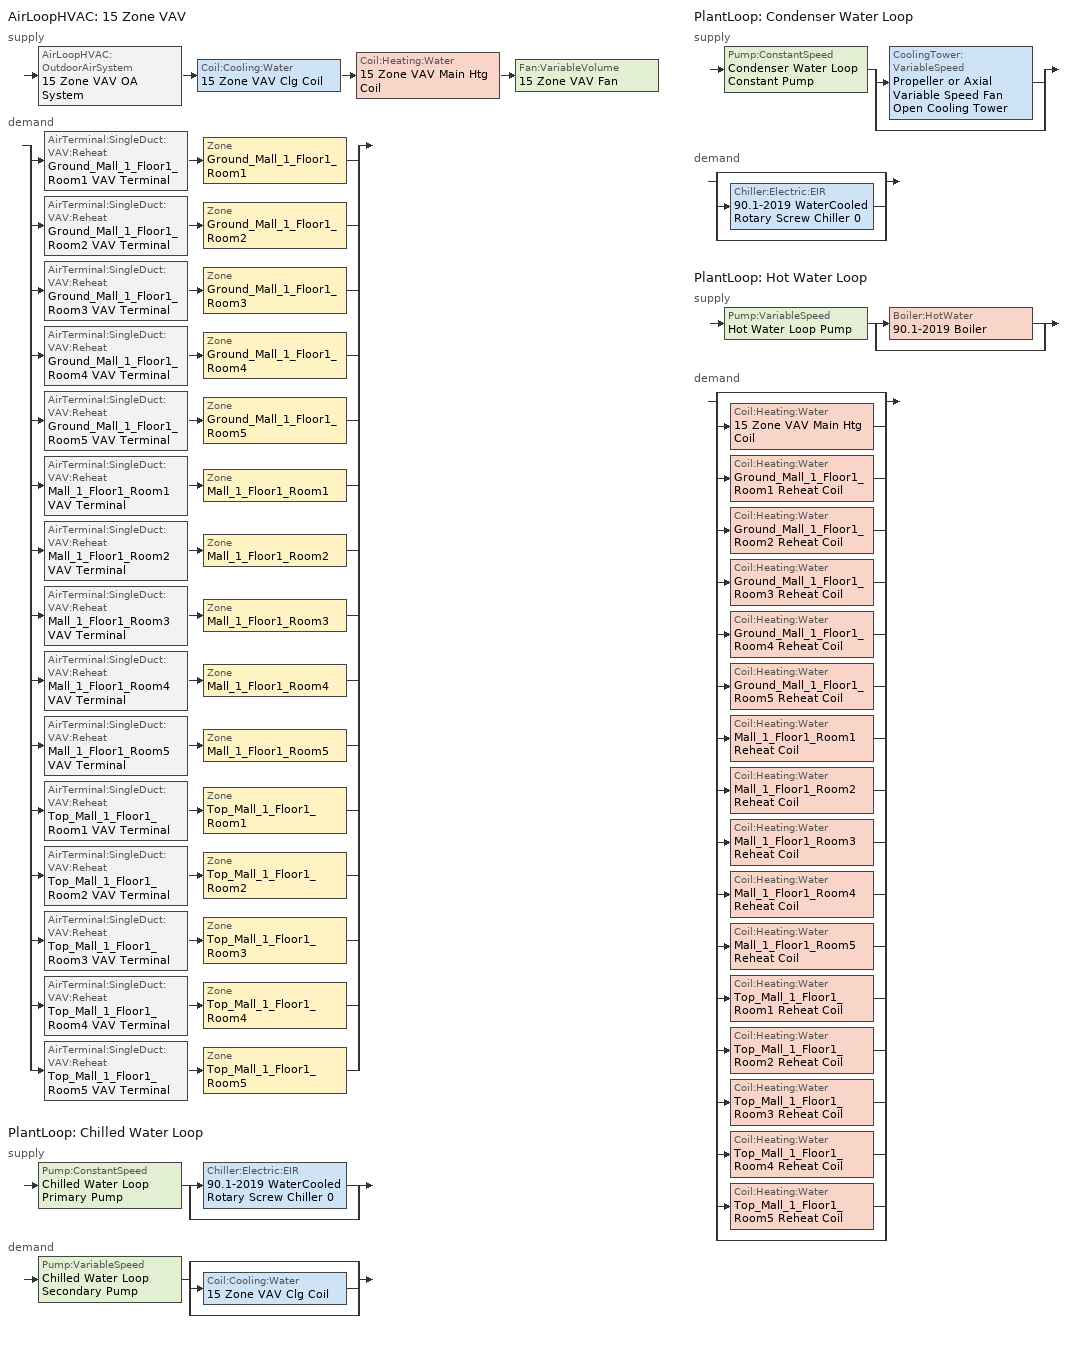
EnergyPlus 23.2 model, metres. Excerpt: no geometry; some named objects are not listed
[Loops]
AirLoopHVAC '15 Zone VAV'
 supply: AirLoopHVAC:OutdoorAirSystem '15 Zone VAV OA System' > Coil:Cooling:Water '15 Zone VAV Clg Coil' > Coil:Heating:Water '15 Zone VAV Main Htg Coil' > Fan:VariableVolume '15 Zone VAV Fan'
 demand: split
  | AirTerminal:SingleDuct:VAV:Reheat 'Ground_Mall_1_Floor1_Room1 VAV Terminal' > Zone 'Ground_Mall_1_Floor1_Room1'
  | AirTerminal:SingleDuct:VAV:Reheat 'Ground_Mall_1_Floor1_Room2 VAV Terminal' > Zone 'Ground_Mall_1_Floor1_Room2'
  | AirTerminal:SingleDuct:VAV:Reheat 'Ground_Mall_1_Floor1_Room3 VAV Terminal' > Zone 'Ground_Mall_1_Floor1_Room3'
  | AirTerminal:SingleDuct:VAV:Reheat 'Ground_Mall_1_Floor1_Room4 VAV Terminal' > Zone 'Ground_Mall_1_Floor1_Room4'
  | AirTerminal:SingleDuct:VAV:Reheat 'Ground_Mall_1_Floor1_Room5 VAV Terminal' > Zone 'Ground_Mall_1_Floor1_Room5'
  | AirTerminal:SingleDuct:VAV:Reheat 'Mall_1_Floor1_Room1 VAV Terminal' > Zone 'Mall_1_Floor1_Room1'
  | AirTerminal:SingleDuct:VAV:Reheat 'Mall_1_Floor1_Room2 VAV Terminal' > Zone 'Mall_1_Floor1_Room2'
  | AirTerminal:SingleDuct:VAV:Reheat 'Mall_1_Floor1_Room3 VAV Terminal' > Zone 'Mall_1_Floor1_Room3'
  | AirTerminal:SingleDuct:VAV:Reheat 'Mall_1_Floor1_Room4 VAV Terminal' > Zone 'Mall_1_Floor1_Room4'
  | AirTerminal:SingleDuct:VAV:Reheat 'Mall_1_Floor1_Room5 VAV Terminal' > Zone 'Mall_1_Floor1_Room5'
  | AirTerminal:SingleDuct:VAV:Reheat 'Top_Mall_1_Floor1_Room1 VAV Terminal' > Zone 'Top_Mall_1_Floor1_Room1'
  | AirTerminal:SingleDuct:VAV:Reheat 'Top_Mall_1_Floor1_Room2 VAV Terminal' > Zone 'Top_Mall_1_Floor1_Room2'
  | AirTerminal:SingleDuct:VAV:Reheat 'Top_Mall_1_Floor1_Room3 VAV Terminal' > Zone 'Top_Mall_1_Floor1_Room3'
  | AirTerminal:SingleDuct:VAV:Reheat 'Top_Mall_1_Floor1_Room4 VAV Terminal' > Zone 'Top_Mall_1_Floor1_Room4'
  | AirTerminal:SingleDuct:VAV:Reheat 'Top_Mall_1_Floor1_Room5 VAV Terminal' > Zone 'Top_Mall_1_Floor1_Room5'
PlantLoop 'Chilled Water Loop'
 supply: Pump:ConstantSpeed 'Chilled Water Loop Primary Pump' > split
  | Chiller:Electric:EIR '90.1-2019 WaterCooled  Rotary Screw Chiller 0'
  | bypass
 demand: Pump:VariableSpeed 'Chilled Water Loop Secondary Pump' > split
  | bypass
  | Coil:Cooling:Water '15 Zone VAV Clg Coil'
  | bypass
PlantLoop 'Condenser Water Loop'
 supply: Pump:ConstantSpeed 'Condenser Water Loop Constant Pump' > split
  | CoolingTower:VariableSpeed 'Propeller or Axial Variable Speed Fan Open Cooling Tower'
  | bypass
 demand: split
  | bypass
  | Chiller:Electric:EIR '90.1-2019 WaterCooled  Rotary Screw Chiller 0'
  | bypass
PlantLoop 'Hot Water Loop'
 supply: Pump:VariableSpeed 'Hot Water Loop Pump' > split
  | Boiler:HotWater '90.1-2019 Boiler'
  | bypass
 demand: split
  | bypass
  | Coil:Heating:Water '15 Zone VAV Main Htg Coil'
  | Coil:Heating:Water 'Ground_Mall_1_Floor1_Room1 Reheat Coil'
  | Coil:Heating:Water 'Ground_Mall_1_Floor1_Room2 Reheat Coil'
  | Coil:Heating:Water 'Ground_Mall_1_Floor1_Room3 Reheat Coil'
  | Coil:Heating:Water 'Ground_Mall_1_Floor1_Room4 Reheat Coil'
  | Coil:Heating:Water 'Ground_Mall_1_Floor1_Room5 Reheat Coil'
  | Coil:Heating:Water 'Mall_1_Floor1_Room1 Reheat Coil'
  | Coil:Heating:Water 'Mall_1_Floor1_Room2 Reheat Coil'
  | Coil:Heating:Water 'Mall_1_Floor1_Room3 Reheat Coil'
  | Coil:Heating:Water 'Mall_1_Floor1_Room4 Reheat Coil'
  | Coil:Heating:Water 'Mall_1_Floor1_Room5 Reheat Coil'
  | Coil:Heating:Water 'Top_Mall_1_Floor1_Room1 Reheat Coil'
  | Coil:Heating:Water 'Top_Mall_1_Floor1_Room2 Reheat Coil'
  | Coil:Heating:Water 'Top_Mall_1_Floor1_Room3 Reheat Coil'
  | Coil:Heating:Water 'Top_Mall_1_Floor1_Room4 Reheat Coil'
  | Coil:Heating:Water 'Top_Mall_1_Floor1_Room5 Reheat Coil'
  | bypass
[ZoneControl:Thermostat] Temperature Difference Between Cutout And Setpoint {deltaC}=0
Name | Zone or ZoneList | Control Type Schedule | Control 1
Ground_Mall_1_Floor1_Room1 Thermostat | Ground_Mall_1_Floor1_Room1 | Ground_Mall_1_Floor1_Room1 Thermostat Schedule | StripMall Building_Setpoint
Ground_Mall_1_Floor1_Room2 Thermostat | Ground_Mall_1_Floor1_Room2 | Ground_Mall_1_Floor1_Room2 Thermostat Schedule | StripMall Building_Setpoint 1
Ground_Mall_1_Floor1_Room3 Thermostat | Ground_Mall_1_Floor1_Room3 | Ground_Mall_1_Floor1_Room3 Thermostat Schedule | StripMall Building_Setpoint 2
Ground_Mall_1_Floor1_Room4 Thermostat | Ground_Mall_1_Floor1_Room4 | Ground_Mall_1_Floor1_Room4 Thermostat Schedule | StripMall Building_Setpoint 3
Ground_Mall_1_Floor1_Room5 Thermostat | Ground_Mall_1_Floor1_Room5 | Ground_Mall_1_Floor1_Room5 Thermostat Schedule | StripMall Building_Setpoint 4
Mall_1_Floor1_Room1 Thermostat | Mall_1_Floor1_Room1 | Mall_1_Floor1_Room1 Thermostat Schedule | StripMall Building_Setpoint 5
Mall_1_Floor1_Room2 Thermostat | Mall_1_Floor1_Room2 | Mall_1_Floor1_Room2 Thermostat Schedule | StripMall Building_Setpoint 6
Mall_1_Floor1_Room3 Thermostat | Mall_1_Floor1_Room3 | Mall_1_Floor1_Room3 Thermostat Schedule | StripMall Building_Setpoint 7
Mall_1_Floor1_Room4 Thermostat | Mall_1_Floor1_Room4 | Mall_1_Floor1_Room4 Thermostat Schedule | StripMall Building_Setpoint 8
Mall_1_Floor1_Room5 Thermostat | Mall_1_Floor1_Room5 | Mall_1_Floor1_Room5 Thermostat Schedule | StripMall Building_Setpoint 9
Top_Mall_1_Floor1_Room1 Thermostat | Top_Mall_1_Floor1_Room1 | Top_Mall_1_Floor1_Room1 Thermostat Schedule | StripMall Building_Setpoint 10
Top_Mall_1_Floor1_Room2 Thermostat | Top_Mall_1_Floor1_Room2 | Top_Mall_1_Floor1_Room2 Thermostat Schedule | StripMall Building_Setpoint 11
Top_Mall_1_Floor1_Room3 Thermostat | Top_Mall_1_Floor1_Room3 | Top_Mall_1_Floor1_Room3 Thermostat Schedule | StripMall Building_Setpoint 12
Top_Mall_1_Floor1_Room4 Thermostat | Top_Mall_1_Floor1_Room4 | Top_Mall_1_Floor1_Room4 Thermostat Schedule | StripMall Building_Setpoint 13
Top_Mall_1_Floor1_Room5 Thermostat | Top_Mall_1_Floor1_Room5 | Top_Mall_1_Floor1_Room5 Thermostat Schedule | StripMall Building_Setpoint 14
[ThermostatSetpoint:DualSetpoint] Heating Setpoint Temperature Schedule=StripMall Building_Setpoint_HtgSetp Schedule; Cooling Setpoint Temperature Schedule=StripMall Building_Setpoint_ClgSetp Schedule
StripMall Building_Setpoint; StripMall Building_Setpoint 1; StripMall Building_Setpoint 2; StripMall Building_Setpoint 3; StripMall Building_Setpoint 4; StripMall Building_Setpoint 5; StripMall Building_Setpoint 6; StripMall Building_Setpoint 7; StripMall Building_Setpoint 8; StripMall Building_Setpoint 9; StripMall Building_Setpoint 10; StripMall Building_Setpoint 11; StripMall Building_Setpoint 12; StripMall Building_Setpoint 13; StripMall Building_Setpoint 14
[AirTerminal:SingleDuct:VAV:Reheat] Availability Schedule=Always On Discrete; Maximum Air Flow Rate {m3/s}=Autosize; Zone Minimum Air Flow Input Method=Constant; Constant Minimum Air Flow Fraction=0.2; Fixed Minimum Air Flow Rate {m3/s}=0; Maximum Hot Water or Steam Flow Rate {m3/s}=Autosize; Minimum Hot Water or Steam Flow Rate {m3/s}=0; Convergence Tolerance=0.001; Damper Heating Action=Normal; Maximum Flow per Zone Floor Area During Reheat {m3/s-m2}=Autocalculate; Maximum Flow Fraction During Reheat=Autocalculate; Maximum Reheat Air Temperature {C}=40
Name | Reheat Coil
Ground_Mall_1_Floor1_Room1 VAV Terminal | Ground_Mall_1_Floor1_Room1 Reheat Coil
Ground_Mall_1_Floor1_Room2 VAV Terminal | Ground_Mall_1_Floor1_Room2 Reheat Coil
Ground_Mall_1_Floor1_Room3 VAV Terminal | Ground_Mall_1_Floor1_Room3 Reheat Coil
Ground_Mall_1_Floor1_Room4 VAV Terminal | Ground_Mall_1_Floor1_Room4 Reheat Coil
Ground_Mall_1_Floor1_Room5 VAV Terminal | Ground_Mall_1_Floor1_Room5 Reheat Coil
Mall_1_Floor1_Room1 VAV Terminal | Mall_1_Floor1_Room1 Reheat Coil
Mall_1_Floor1_Room2 VAV Terminal | Mall_1_Floor1_Room2 Reheat Coil
Mall_1_Floor1_Room3 VAV Terminal | Mall_1_Floor1_Room3 Reheat Coil
Mall_1_Floor1_Room4 VAV Terminal | Mall_1_Floor1_Room4 Reheat Coil
Mall_1_Floor1_Room5 VAV Terminal | Mall_1_Floor1_Room5 Reheat Coil
Top_Mall_1_Floor1_Room1 VAV Terminal | Top_Mall_1_Floor1_Room1 Reheat Coil
Top_Mall_1_Floor1_Room2 VAV Terminal | Top_Mall_1_Floor1_Room2 Reheat Coil
Top_Mall_1_Floor1_Room3 VAV Terminal | Top_Mall_1_Floor1_Room3 Reheat Coil
Top_Mall_1_Floor1_Room4 VAV Terminal | Top_Mall_1_Floor1_Room4 Reheat Coil
Top_Mall_1_Floor1_Room5 VAV Terminal | Top_Mall_1_Floor1_Room5 Reheat Coil
[Coil:Heating:Water] Availability Schedule=Always On Discrete; U-Factor Times Area Value {W/K}=Autosize; Maximum Water Flow Rate {m3/s}=Autosize; Performance Input Method=UFactorTimesAreaAndDesignWaterFlowRate; Rated Capacity {W}=Autosize; Rated Inlet Water Temperature {C}=82.2222; Rated Outlet Water Temperature {C}=71.1111; Rated Ratio for Air and Water Convection=0.5
Name | Rated Inlet Air Temperature {C} | Rated Outlet Air Temperature {C}
Ground_Mall_1_Floor1_Room1 Reheat Coil; Ground_Mall_1_Floor1_Room2 Reheat Coil; Ground_Mall_1_Floor1_Room3 Reheat Coil; Ground_Mall_1_Floor1_Room4 Reheat Coil; Ground_Mall_1_Floor1_Room5 Reheat Coil; Mall_1_Floor1_Room1 Reheat Coil; Mall_1_Floor1_Room2 Reheat Coil; Mall_1_Floor1_Room3 Reheat Coil; Mall_1_Floor1_Room4 Reheat Coil; Mall_1_Floor1_Room5 Reheat Coil; Top_Mall_1_Floor1_Room1 Reheat Coil; Top_Mall_1_Floor1_Room2 Reheat Coil; Top_Mall_1_Floor1_Room3 Reheat Coil; Top_Mall_1_Floor1_Room4 Reheat Coil; Top_Mall_1_Floor1_Room5 Reheat Coil | 12.7778 | 40
15 Zone VAV Main Htg Coil | 7.22222 | 12.7778
[Zone equipment]
Ground_Mall_1_Floor1_Room1: Ground_Mall_1_Floor1_Room1 VAV Terminal
Ground_Mall_1_Floor1_Room2: Ground_Mall_1_Floor1_Room2 VAV Terminal
Ground_Mall_1_Floor1_Room3: Ground_Mall_1_Floor1_Room3 VAV Terminal
Ground_Mall_1_Floor1_Room4: Ground_Mall_1_Floor1_Room4 VAV Terminal
Ground_Mall_1_Floor1_Room5: Ground_Mall_1_Floor1_Room5 VAV Terminal
Mall_1_Floor1_Room1: Mall_1_Floor1_Room1 VAV Terminal
Mall_1_Floor1_Room2: Mall_1_Floor1_Room2 VAV Terminal
Mall_1_Floor1_Room3: Mall_1_Floor1_Room3 VAV Terminal
Mall_1_Floor1_Room4: Mall_1_Floor1_Room4 VAV Terminal
Mall_1_Floor1_Room5: Mall_1_Floor1_Room5 VAV Terminal
Top_Mall_1_Floor1_Room1: Top_Mall_1_Floor1_Room1 VAV Terminal
Top_Mall_1_Floor1_Room2: Top_Mall_1_Floor1_Room2 VAV Terminal
Top_Mall_1_Floor1_Room3: Top_Mall_1_Floor1_Room3 VAV Terminal
Top_Mall_1_Floor1_Room4: Top_Mall_1_Floor1_Room4 VAV Terminal
Top_Mall_1_Floor1_Room5: Top_Mall_1_Floor1_Room5 VAV Terminal
[Sizing:Zone] Zone Cooling Design Supply Air Temperature Input Method=SupplyAirTemperature; Zone Cooling Design Supply Air Temperature {C}=12.7778; Zone Cooling Design Supply Air Temperature Difference {deltaC}=11.11; Zone Heating Design Supply Air Temperature Input Method=SupplyAirTemperature; Zone Heating Design Supply Air Temperature {C}=40; Zone Heating Design Supply Air Temperature Difference {deltaC}=11.11; Zone Cooling Design Supply Air Humidity Ratio {kgWater/kgDryAir}=0.0085; Zone Heating Design Supply Air Humidity Ratio {kgWater/kgDryAir}=0.008; Cooling Design Air Flow Method=DesignDayWithLimit; Cooling Design Air Flow Rate {m3/s}=0; Cooling Minimum Air Flow per Zone Floor Area {m3/s-m2}=0.000762; Cooling Minimum Air Flow {m3/s}=0; Cooling Minimum Air Flow Fraction=0; Heating Design Air Flow Method=DesignDay; Heating Design Air Flow Rate {m3/s}=0; Heating Maximum Air Flow per Zone Floor Area {m3/s-m2}=0.002032; Heating Maximum Air Flow {m3/s}=0.141576; Heating Maximum Air Flow Fraction=0.3; Account for Dedicated Outdoor Air System=No; Zone Load Sizing Method=Sensible Load Only No Latent Load; Zone Latent Cooling Design Supply Air Humidity Ratio Input Method=HumidityRatioDifference; Zone Cooling Design Supply Air Humidity Ratio Difference {kgWater/kgDryAir}=0.005; Zone Latent Heating Design Supply Air Humidity Ratio Input Method=HumidityRatioDifference; Zone Humidification Design Supply Air Humidity Ratio Difference {kgWater/kgDryAir}=0.005
Name | Design Specification Outdoor Air Object
Ground_Mall_1_Floor1_Room1 | Ground_Mall_1_Floor1_Room1 DSOA Space List
Ground_Mall_1_Floor1_Room2 | Ground_Mall_1_Floor1_Room2 DSOA Space List
Ground_Mall_1_Floor1_Room3 | Ground_Mall_1_Floor1_Room3 DSOA Space List
Ground_Mall_1_Floor1_Room4 | Ground_Mall_1_Floor1_Room4 DSOA Space List
Ground_Mall_1_Floor1_Room5 | Ground_Mall_1_Floor1_Room5 DSOA Space List
Mall_1_Floor1_Room1 | Mall_1_Floor1_Room1 DSOA Space List
Mall_1_Floor1_Room2 | Mall_1_Floor1_Room2 DSOA Space List
Mall_1_Floor1_Room3 | Mall_1_Floor1_Room3 DSOA Space List
Mall_1_Floor1_Room4 | Mall_1_Floor1_Room4 DSOA Space List
Mall_1_Floor1_Room5 | Mall_1_Floor1_Room5 DSOA Space List
Top_Mall_1_Floor1_Room1 | Top_Mall_1_Floor1_Room1 DSOA Space List
Top_Mall_1_Floor1_Room2 | Top_Mall_1_Floor1_Room2 DSOA Space List
Top_Mall_1_Floor1_Room3 | Top_Mall_1_Floor1_Room3 DSOA Space List
Top_Mall_1_Floor1_Room4 | Top_Mall_1_Floor1_Room4 DSOA Space List
Top_Mall_1_Floor1_Room5 | Top_Mall_1_Floor1_Room5 DSOA Space List
[Controller:MechanicalVentilation]
15 Zone VAV Vent Controller: Availability Schedule=Always On Discrete; Demand Controlled Ventilation=No; System Outdoor Air Method=ZoneSum; Zone or ZoneList Name 1=Ground_Mall_1_Floor1_Room1; Design Specification Outdoor Air Object Name 1=StripMall Building_Ventilation; Zone or ZoneList Name 2=Ground_Mall_1_Floor1_Room2; Design Specification Outdoor Air Object Name 2=StripMall Building_Ventilation; Zone or ZoneList Name 3=Ground_Mall_1_Floor1_Room3; Design Specification Outdoor Air Object Name 3=StripMall Building_Ventilation; Zone or ZoneList Name 4=Ground_Mall_1_Floor1_Room4; Design Specification Outdoor Air Object Name 4=StripMall Building_Ventilation; Zone or ZoneList Name 5=Ground_Mall_1_Floor1_Room5; Design Specification Outdoor Air Object Name 5=StripMall Building_Ventilation; Zone or ZoneList Name 6=Mall_1_Floor1_Room1; Design Specification Outdoor Air Object Name 6=StripMall Building_Ventilation; Zone or ZoneList Name 7=Mall_1_Floor1_Room2; Design Specification Outdoor Air Object Name 7=StripMall Building_Ventilation; Zone or ZoneList Name 8=Mall_1_Floor1_Room3; Design Specification Outdoor Air Object Name 8=StripMall Building_Ventilation; Zone or ZoneList Name 9=Mall_1_Floor1_Room4; Design Specification Outdoor Air Object Name 9=StripMall Building_Ventilation; Zone or ZoneList Name 10=Mall_1_Floor1_Room5; Design Specification Outdoor Air Object Name 10=StripMall Building_Ventilation; Zone or ZoneList Name 11=Top_Mall_1_Floor1_Room1; Design Specification Outdoor Air Object Name 11=StripMall Building_Ventilation; Zone or ZoneList Name 12=Top_Mall_1_Floor1_Room2; Design Specification Outdoor Air Object Name 12=StripMall Building_Ventilation; Zone or ZoneList Name 13=Top_Mall_1_Floor1_Room3; Design Specification Outdoor Air Object Name 13=StripMall Building_Ventilation; Zone or ZoneList Name 14=Top_Mall_1_Floor1_Room4; Design Specification Outdoor Air Object Name 14=StripMall Building_Ventilation; Zone or ZoneList Name 15=Top_Mall_1_Floor1_Room5; Design Specification Outdoor Air Object Name 15=StripMall Building_Ventilation
[DesignSpecification:OutdoorAir]
StripMall Building_Ventilation: Outdoor Air Method=Sum; Outdoor Air Flow per Person {m3/s-person}=0; Outdoor Air Flow per Zone Floor Area {m3/s-m2}=0.0011811; Outdoor Air Flow per Zone {m3/s}=0; Outdoor Air Flow Air Changes per Hour {1/hr}=0
[DesignSpecification:OutdoorAir:SpaceList] Space Design Specification Outdoor Air Object Name 1=StripMall Building_Ventilation
Name | Space Name 1
Ground_Mall_1_Floor1_Room1 DSOA Space List | Ground_Mall_1_Floor1_Room1_Space
Ground_Mall_1_Floor1_Room2 DSOA Space List | Ground_Mall_1_Floor1_Room2_Space
Ground_Mall_1_Floor1_Room3 DSOA Space List | Ground_Mall_1_Floor1_Room3_Space
Ground_Mall_1_Floor1_Room4 DSOA Space List | Ground_Mall_1_Floor1_Room4_Space
Ground_Mall_1_Floor1_Room5 DSOA Space List | Ground_Mall_1_Floor1_Room5_Space
Mall_1_Floor1_Room1 DSOA Space List | Mall_1_Floor1_Room1_Space
Mall_1_Floor1_Room2 DSOA Space List | Mall_1_Floor1_Room2_Space
Mall_1_Floor1_Room3 DSOA Space List | Mall_1_Floor1_Room3_Space
Mall_1_Floor1_Room4 DSOA Space List | Mall_1_Floor1_Room4_Space
Mall_1_Floor1_Room5 DSOA Space List | Mall_1_Floor1_Room5_Space
Top_Mall_1_Floor1_Room1 DSOA Space List | Top_Mall_1_Floor1_Room1_Space
Top_Mall_1_Floor1_Room2 DSOA Space List | Top_Mall_1_Floor1_Room2_Space
Top_Mall_1_Floor1_Room3 DSOA Space List | Top_Mall_1_Floor1_Room3_Space
Top_Mall_1_Floor1_Room4 DSOA Space List | Top_Mall_1_Floor1_Room4_Space
Top_Mall_1_Floor1_Room5 DSOA Space List | Top_Mall_1_Floor1_Room5_Space
[AirLoopHVAC]
15 Zone VAV: Design Supply Air Flow Rate {m3/s}=AutoSize; Design Return Air Flow Fraction of Supply Air Flow=1
[Sizing:System]
15 Zone VAV: Type of Load to Size On=Sensible; Design Outdoor Air Flow Rate {m3/s}=Autosize; Central Heating Maximum System Air Flow Ratio=0.3; Preheat Design Temperature {C}=7.22222; Preheat Design Humidity Ratio {kgWater/kgDryAir}=0.008; Precool Design Temperature {C}=12.7778; Precool Design Humidity Ratio {kgWater/kgDryAir}=0.008; Central Cooling Design Supply Air Temperature {C}=12.7778; Central Heating Design Supply Air Temperature {C}=12.7778; Type of Zone Sum to Use=Coincident; 100% Outdoor Air in Cooling=No; 100% Outdoor Air in Heating=No; Central Cooling Design Supply Air Humidity Ratio {kgWater/kgDryAir}=0.0085; Central Heating Design Supply Air Humidity Ratio {kgWater/kgDryAir}=0.008; Cooling Supply Air Flow Rate Method=DesignDay; Cooling Supply Air Flow Rate {m3/s}=0; Cooling Supply Air Flow Rate Per Floor Area {m3/s-m2}=0.00996765; Cooling Fraction of Autosized Cooling Supply Air Flow Rate=1; Cooling Supply Air Flow Rate Per Unit Cooling Capacity {m3/s-W}=3.94755e-05; Heating Supply Air Flow Rate Method=DesignDay; Heating Supply Air Flow Rate {m3/s}=0; Heating Supply Air Flow Rate Per Floor Area {m3/s-m2}=0.00996765; Heating Fraction of Autosized Heating Supply Air Flow Rate=1; Heating Fraction of Autosized Cooling Supply Air Flow Rate=1; Heating Supply Air Flow Rate Per Unit Heating Capacity {m3/s-W}=3.15882e-05; System Outdoor Air Method=ZoneSum; Zone Maximum Outdoor Air Fraction=1; Cooling Design Capacity Method=CoolingDesignCapacity; Cooling Design Capacity {W}=Autosize; Cooling Design Capacity Per Floor Area {W/m2}=234.7; Fraction of Autosized Cooling Design Capacity=1; Heating Design Capacity Method=HeatingDesignCapacity; Heating Design Capacity {W}=Autosize; Heating Design Capacity Per Floor Area {W/m2}=157; Fraction of Autosized Heating Design Capacity=1; Central Cooling Capacity Control Method=OnOff; Occupant Diversity=Autosize
[Controller:WaterCoil] Control Variable=Temperature; Actuator Variable=Flow; Maximum Actuated Flow {m3/s}=Autosize; Minimum Actuated Flow {m3/s}=0
Name | Action | Controller Convergence Tolerance {deltaC}
15 Zone VAV Clg Coil Controller | Reverse | Autosize
15 Zone VAV Main Htg Coil Controller | Normal | 0.1
[Controller:OutdoorAir]
15 Zone VAV OA Controller: Minimum Outdoor Air Flow Rate {m3/s}=Autosize; Maximum Outdoor Air Flow Rate {m3/s}=Autosize; Economizer Control Type=NoEconomizer; Economizer Control Action Type=ModulateFlow; Economizer Maximum Limit Dry-Bulb Temperature {C}=28; Economizer Maximum Limit Enthalpy {J/kg}=64000; Lockout Type=NoLockout; Minimum Limit Type=FixedMinimum; Mechanical Ventilation Controller=15 Zone VAV Vent Controller; High Humidity Control=No; Control High Indoor Humidity Based on Outdoor Humidity Ratio=Yes; Heat Recovery Bypass Control Type=BypassWhenWithinEconomizerLimits; Economizer Operation Staging=InterlockedWithMechanicalCooling
[SetpointManager:MixedAir] Control Variable=Temperature
Name | Setpoint Node or NodeList
15 Zone VAV Mixed Air Node OS Default SPM | 15 Zone VAV Mixed Air Node
15 Zone VAV Clg Coil Outlet Air Node OS Default SPM | 15 Zone VAV Clg Coil Outlet Air Node
15 Zone VAV Main Htg Coil Outlet Air Node OS Default SPM | 15 Zone VAV Main Htg Coil Outlet Air Node
[Coil:Cooling:Water]
15 Zone VAV Clg Coil: Availability Schedule=Always On Discrete; Design Water Flow Rate {m3/s}=Autosize; Design Air Flow Rate {m3/s}=Autosize; Design Inlet Water Temperature {C}=Autosize; Design Inlet Air Temperature {C}=Autosize; Design Outlet Air Temperature {C}=Autosize; Design Inlet Air Humidity Ratio {kgWater/kgDryAir}=Autosize; Design Outlet Air Humidity Ratio {kgWater/kgDryAir}=Autosize; Type of Analysis=SimpleAnalysis; Heat Exchanger Configuration=CrossFlow
[Fan:VariableVolume]
15 Zone VAV Fan: Availability Schedule=Always On Discrete; Fan Total Efficiency=0.616556; Pressure Rise {Pa}=996.356; Maximum Flow Rate {m3/s}=AutoSize; Fan Power Minimum Flow Rate Input Method=Fraction; Fan Power Minimum Flow Fraction=0.25; Fan Power Minimum Air Flow Rate {m3/s}=0; Motor Efficiency=0.895; Motor In Airstream Fraction=1; Fan Power Coefficient 1=0.0407599; Fan Power Coefficient 2=0.088045; Fan Power Coefficient 3=-0.0729261; Fan Power Coefficient 4=0.94374; Fan Power Coefficient 5=0
[SetpointManager:Scheduled] Control Variable=Temperature
Name | Schedule | Setpoint Node or NodeList
15 Zone VAV Supply Air Setpoint Manager | Supply Air Temp - 55.0F | 15 Zone VAV Supply Outlet Node
Chilled Water Loop Setpoint Manager | Chilled Water Loop Temp - 44F | Chilled Water Loop Supply Outlet Node
Hot Water Loop Setpoint Manager | Hot Water Loop Temp - 180F | Hot Water Loop Supply Outlet Node
[PlantLoop] Fluid Type=Water; Maximum Loop Flow Rate {m3/s}=Autosize; Minimum Loop Flow Rate {m3/s}=0; Plant Loop Volume {m3}=Autocalculate; Load Distribution Scheme=Optimal; Plant Loop Demand Calculation Scheme=SingleSetpoint
Name | Plant Equipment Operation Scheme | Maximum Loop Temperature {C} | Minimum Loop Temperature {C} | Common Pipe Simulation
Chilled Water Loop | Chilled Water Loop Operation Schemes | 40 | 1 | CommonPipe
Condenser Water Loop | Condenser Water Loop Operation Schemes | 80 | 5 | None
Hot Water Loop | Hot Water Loop Operation Schemes | 100 | 10 | None
[Sizing:Plant]
Name | Loop Type | Design Loop Exit Temperature {C} | Loop Design Temperature Difference {deltaC} | Sizing Option | Zone Timesteps in Averaging Window | Coincident Sizing Factor Mode
Chilled Water Loop | Cooling | 6.66667 | 5.61111 | NonCoincident | 1 | None
Condenser Water Loop | Condenser | 29.4444 | 5.55556 | Coincident | 6 | GlobalCoolingSizingFactor
Hot Water Loop | Heating | 82.2222 | 11.1111 | NonCoincident | 1 | None
[Pump:ConstantSpeed] Design Flow Rate {m3/s}=Autosize; Design Power Consumption {W}=Autosize; Motor Efficiency=0.9; Fraction of Motor Inefficiencies to Fluid Stream=0; Pump Control Type=Intermittent; Design Power Sizing Method=PowerPerFlowPerPressure; Design Electric Power per Unit Flow Rate {W/(m3/s)}=348701.1; Design Shaft Power per Unit Flow Rate per Unit Head {W-s/m3-Pa}=1.28205
Name | Design Pump Head {Pa}
Chilled Water Loop Primary Pump | 44836
Condenser Water Loop Constant Pump | 148557
[Chiller:Electric:EIR]
90.1-2019 WaterCooled  Rotary Screw Chiller 0: Reference Capacity {W}=Autosize; Reference COP {W/W}=5.76557; Reference Leaving Chilled Water Temperature {C}=6.66667; Reference Entering Condenser Fluid Temperature {C}=35; Reference Chilled Water Flow Rate {m3/s}=Autosize; Reference Condenser Fluid Flow Rate {m3/s}=Autosize; Cooling Capacity Function of Temperature Curve=ChlrWtrPosDispPathAAllQRatio_fTchwsTcwsSI; Electric Input to Cooling Output Ratio Function of Temperature Curve=ChlrWtrPosDispPathAAllEIRRatio_fTchwsTcwsSI; Electric Input to Cooling Output Ratio Function of Part Load Ratio Curve=ChlrWtrPosDispPathAAllEIRRatio_fQRatio; Minimum Part Load Ratio=0.15; Maximum Part Load Ratio=1; Optimum Part Load Ratio=1; Minimum Unloading Ratio=0.25; Condenser Type=WaterCooled; Condenser Fan Power Ratio {W/W}=0; Fraction of Compressor Electric Consumption Rejected by Condenser=1; Leaving Chilled Water Lower Temperature Limit {C}=2.22222; Chiller Flow Mode=ConstantFlow; Sizing Factor=1; Basin Heater Capacity {W/K}=0; Basin Heater Setpoint Temperature {C}=10; Condenser Heat Recovery Relative Capacity Fraction=1
[Pump:VariableSpeed] Design Maximum Flow Rate {m3/s}=Autosize; Design Power Consumption {W}=Autosize; Motor Efficiency=0.9; Fraction of Motor Inefficiencies to Fluid Stream=0; Coefficient 1 of the Part Load Performance Curve=0; Design Minimum Flow Rate {m3/s}=0; Pump Control Type=Intermittent; Skin Loss Radiative Fraction=0.5; Design Power Sizing Method=PowerPerFlowPerPressure; Design Electric Power per Unit Flow Rate {W/(m3/s)}=348701.1; Design Shaft Power per Unit Flow Rate per Unit Head {W/((m3/s)-Pa)}=1.28205; Design Minimum Flow Rate Fraction=0
Name | Design Pump Head {Pa} | Coefficient 2 of the Part Load Performance Curve | Coefficient 3 of the Part Load Performance Curve | Coefficient 4 of the Part Load Performance Curve
Chilled Water Loop Secondary Pump | 134508 | 0.0205 | 0.4101 | 0.5753
Hot Water Loop Pump | 179344 | 1 | 0 | 0
[PlantEquipmentOperationSchemes] Control Scheme Schedule Name 1=Always On Discrete
Name | Control Scheme Object Type 1 | Control Scheme Name 1
Chilled Water Loop Operation Schemes | PlantEquipmentOperation:CoolingLoad | Chilled Water Loop Cooling Operation Scheme
Condenser Water Loop Operation Schemes | PlantEquipmentOperation:CoolingLoad | Condenser Water Loop Cooling Operation Scheme
Hot Water Loop Operation Schemes | PlantEquipmentOperation:HeatingLoad | Hot Water Loop Heating Operation Scheme
[PlantEquipmentOperation:CoolingLoad] Load Range Lower Limit 1 {W}=0; Load Range Upper Limit 1 {W}=1000000000
Name | Range Equipment List Name 1
Chilled Water Loop Cooling Operation Scheme | Chilled Water Loop Cooling Equipment List
Condenser Water Loop Cooling Operation Scheme | Condenser Water Loop Cooling Equipment List
[PlantEquipmentList]
Chilled Water Loop Cooling Equipment List: Chiller:Electric:EIR, 90.1-2019 WaterCooled  Rotary Screw Chiller 0
Condenser Water Loop Cooling Equipment List: CoolingTower:VariableSpeed, Propeller or Axial Variable Speed Fan Open Cooling Tower
Hot Water Loop Heating Equipment List: Boiler:HotWater, 90.1-2019 Boiler
[CoolingTower:VariableSpeed]
Propeller or Axial Variable Speed Fan Open Cooling Tower: Model Type=CoolToolsCrossFlow; Design Inlet Air Wet-Bulb Temperature {C}=23.8; Design Approach Temperature {deltaC}=5.55556; Design Range Temperature {deltaC}=5.55556; Design Water Flow Rate {m3/s}=Autosize; Design Air Flow Rate {m3/s}=Autosize; Design Fan Power {W}=Autosize; Fan Power Ratio Function of Air Flow Rate Ratio Curve=VSD-TWR-FAN-FPLR; Minimum Air Flow Rate Ratio=0.2; Fraction of Tower Capacity in Free Convection Regime=0.125; Basin Heater Capacity {W/K}=0; Basin Heater Setpoint Temperature {C}=2; Evaporation Loss Mode=SaturatedExit; Evaporation Loss Factor {percent/K}=0.2; Drift Loss Percent {percent}=0.008; Blowdown Calculation Mode=ConcentrationRatio; Blowdown Concentration Ratio=3; Number of Cells=1; Cell Control=MinimalCell; Sizing Factor=1
[SetpointManager:FollowOutdoorAirTemperature]
Condenser Water Loop Setpoint Manager Follow OATwb with 10.0F Approach: Control Variable=Temperature; Reference Temperature Type=OutdoorAirWetBulb; Offset Temperature Difference {deltaC}=5.55556; Maximum Setpoint Temperature {C}=29.3556; Minimum Setpoint Temperature {C}=21.1111; Setpoint Node or NodeList=Condenser Water Loop Supply Outlet Node
[Boiler:HotWater]
90.1-2019 Boiler: Fuel Type=NaturalGas; Nominal Capacity {W}=Autosize; Nominal Thermal Efficiency=0.84; Efficiency Curve Temperature Evaluation Variable=LeavingBoiler; Normalized Boiler Efficiency Curve=Boiler with No Minimum Turndown; Design Water Flow Rate {m3/s}=Autosize; Minimum Part Load Ratio=0; Maximum Part Load Ratio=1.2; Optimum Part Load Ratio=1; Water Outlet Upper Temperature Limit {C}=95; Boiler Flow Mode=LeavingSetpointModulated; On Cycle Parasitic Electric Load {W}=0; Sizing Factor=1; Off Cycle Parasitic Fuel Load {W}=0
[PlantEquipmentOperation:HeatingLoad]
Hot Water Loop Heating Operation Scheme: Load Range Lower Limit 1 {W}=0; Load Range Upper Limit 1 {W}=1000000000; Range Equipment List Name 1=Hot Water Loop Heating Equipment List
[Schedule:Day:Interval]
StripMall Building_Setpoint_HtgSetp Schedule_Sunday; StripMall Building_Setpoint_HtgSetp Schedule_Hol 1: No, 08:00, 15.56, 09:00, 18.335, 18:00, 21.11, 24:00, 16.9475
Schedule Day 4: No, 01:00, 16.9475, 07:00, 15.56, 08:00, 16.9475, 21:00, 21.11, 24:00, 16.9475
Schedule Day 5: No, 07:00, 15.56, 08:00, 16.9475, 21:00, 21.11, 24:00, 16.9475
Schedule Day 6: No, 07:00, 15.56, 08:00, 16.9475, 19:00, 21.11, 24:00, 16.9475
StripMall Building_Setpoint_HtgSetp Schedule_SmrDsn 1: No, 24:00, 15.56
StripMall Building_Setpoint_HtgSetp Schedule_WntrDsn 1: No, 01:00, 16.9475, 07:00, 15.56, 08:00, 16.2525, 09:00, 19.025, 21:00, 21.11, 24:00, 16.9475
StripMall Building_Setpoint_ClgSetp Schedule_Sunday; StripMall Building_Setpoint_ClgSetp Schedule_Hol 1: No, 08:00, 28.7475, 09:00, 26.665, 17:00, 23.89, 24:00, 28.0525
Schedule Day 13: No, 07:00, 29.44, 08:00, 28.0525, 20:00, 23.89, 21:00, 25.2775, 24:00, 28.0525
Schedule Day 14: No, 01:00, 28.0525, 07:00, 29.44, 08:00, 28.0525, 20:00, 23.89, 21:00, 25.2775, 24:00, 28.0525
Schedule Day 15: No, 01:00, 28.0525, 07:00, 29.44, 08:00, 28.0525, 18:00, 23.89, 24:00, 28.0525
StripMall Building_Setpoint_ClgSetp Schedule_SmrDsn 1: No, 07:00, 29.44, 08:00, 28.7475, 09:00, 25.975, 20:00, 23.89, 21:00, 25.2775, 24:00, 28.0525
StripMall Building_Setpoint_ClgSetp Schedule_WntrDsn 1: No, 24:00, 29.44
Chilled Water Loop Temp - 44F Default: No, 24:00, 6.66667
Hot Water Loop Temp - 180F Default: No, 24:00, 82.2222
Supply Air Temp - 55.0F Default: No, 24:00, 12.7778
[Schedule:Week:Daily]
StripMall Building_Setpoint_HtgSetp Schedule Week Rule - Jan1-Dec31: StripMall Building_Setpoint_HtgSetp Schedule_Sunday, Schedule Day 4, Schedule Day 4, Schedule Day 4, Schedule Day 4, Schedule Day 5, Schedule Day 6, StripMall Building_Setpoint_HtgSetp Schedule_Hol 1, StripMall Building_Setpoint_HtgSetp Schedule_SmrDsn 1, StripMall Building_Setpoint_HtgSetp Schedule_WntrDsn 1, StripMall Building_Setpoint_HtgSetp Schedule_Sunday, StripMall Building_Setpoint_HtgSetp Schedule_Sunday
StripMall Building_Setpoint_ClgSetp Schedule Week Rule - Jan1-Dec31: StripMall Building_Setpoint_ClgSetp Schedule_Sunday, Schedule Day 13, Schedule Day 13, Schedule Day 13, Schedule Day 13, Schedule Day 14, Schedule Day 15, StripMall Building_Setpoint_ClgSetp Schedule_Hol 1, StripMall Building_Setpoint_ClgSetp Schedule_SmrDsn 1, StripMall Building_Setpoint_ClgSetp Schedule_WntrDsn 1, StripMall Building_Setpoint_ClgSetp Schedule_Sunday, StripMall Building_Setpoint_ClgSetp Schedule_Sunday
Chilled Water Loop Temp - 44F Week Rule - Jan1-Dec31: Chilled Water Loop Temp - 44F Default, Chilled Water Loop Temp - 44F Default, Chilled Water Loop Temp - 44F Default, Chilled Water Loop Temp - 44F Default, Chilled Water Loop Temp - 44F Default, Chilled Water Loop Temp - 44F Default, Chilled Water Loop Temp - 44F Default, Chilled Water Loop Temp - 44F Default, Chilled Water Loop Temp - 44F Default, Chilled Water Loop Temp - 44F Default, Chilled Water Loop Temp - 44F Default, Chilled Water Loop Temp - 44F Default
Hot Water Loop Temp - 180F Week Rule - Jan1-Dec31: Hot Water Loop Temp - 180F Default, Hot Water Loop Temp - 180F Default, Hot Water Loop Temp - 180F Default, Hot Water Loop Temp - 180F Default, Hot Water Loop Temp - 180F Default, Hot Water Loop Temp - 180F Default, Hot Water Loop Temp - 180F Default, Hot Water Loop Temp - 180F Default, Hot Water Loop Temp - 180F Default, Hot Water Loop Temp - 180F Default, Hot Water Loop Temp - 180F Default, Hot Water Loop Temp - 180F Default
Supply Air Temp - 55.0F Week Rule - Jan1-Dec31: Supply Air Temp - 55.0F Default, Supply Air Temp - 55.0F Default, Supply Air Temp - 55.0F Default, Supply Air Temp - 55.0F Default, Supply Air Temp - 55.0F Default, Supply Air Temp - 55.0F Default, Supply Air Temp - 55.0F Default, Supply Air Temp - 55.0F Default, Supply Air Temp - 55.0F Default, Supply Air Temp - 55.0F Default, Supply Air Temp - 55.0F Default, Supply Air Temp - 55.0F Default
[Schedule:Year]
StripMall Building_Setpoint_HtgSetp Schedule: StripMall Building_Setpoint_HtgSetp Schedule Week Rule - Jan1-Dec31, 1, 1, 12, 31
StripMall Building_Setpoint_ClgSetp Schedule: StripMall Building_Setpoint_ClgSetp Schedule Week Rule - Jan1-Dec31, 1, 1, 12, 31
Chilled Water Loop Temp - 44F: Chilled Water Loop Temp - 44F Week Rule - Jan1-Dec31, 1, 1, 12, 31
Hot Water Loop Temp - 180F: Hot Water Loop Temp - 180F Week Rule - Jan1-Dec31, 1, 1, 12, 31
Supply Air Temp - 55.0F: Supply Air Temp - 55.0F Week Rule - Jan1-Dec31, 1, 1, 12, 31
[Schedule:Compact]
Ground_Mall_1_Floor1_Room1 Thermostat Schedule; Ground_Mall_1_Floor1_Room2 Thermostat Schedule; Ground_Mall_1_Floor1_Room3 Thermostat Schedule; Ground_Mall_1_Floor1_Room4 Thermostat Schedule; Ground_Mall_1_Floor1_Room5 Thermostat Schedule; Mall_1_Floor1_Room1 Thermostat Schedule; Mall_1_Floor1_Room2 Thermostat Schedule; Mall_1_Floor1_Room3 Thermostat Schedule; Mall_1_Floor1_Room4 Thermostat Schedule; Mall_1_Floor1_Room5 Thermostat Schedule; Top_Mall_1_Floor1_Room1 Thermostat Schedule; Top_Mall_1_Floor1_Room2 Thermostat Schedule; Top_Mall_1_Floor1_Room3 Thermostat Schedule; Top_Mall_1_Floor1_Room4 Thermostat Schedule; Top_Mall_1_Floor1_Room5 Thermostat Schedule: Through: 12/31, For: AllDays, Until: 24:00, 4
[Schedule:Constant]
Always On Discrete: Hourly Value=1
[Curve:Biquadratic] Minimum Value of x {BasedOnField A2}=4.44; Maximum Value of x {BasedOnField A2}=12.22; Minimum Value of y {BasedOnField A3}=15.56; Maximum Value of y {BasedOnField A3}=29.44
Name | Coefficient1 Constant | Coefficient2 x | Coefficient3 x**2 | Coefficient4 y | Coefficient5 y**2 | Coefficient6 x*y | Minimum Curve Output {BasedOnField A4} | Maximum Curve Output {BasedOnField A4}
ChlrWtrPosDispPathAAllQRatio_fTchwsTcwsSI | 0.96744 | 0.037082 | 0.000434 | -0.005837 | -4.9e-05 | -0.000274 | 0.89 | 1.33
ChlrWtrPosDispPathAAllEIRRatio_fTchwsTcwsSI | 0.665307 | -0.009339 | 0.000483 | 0.009492 | 0.000544 | -0.000864 | 0.74 | 1.27
[Curve:Quadratic]
ChlrWtrPosDispPathAAllEIRRatio_fQRatio: Coefficient1 Constant=0.310965; Coefficient2 x=0.322519; Coefficient3 x**2=0.372745; Minimum Value of x {BasedOnField A2}=0.1; Maximum Value of x {BasedOnField A2}=1; Minimum Curve Output {BasedOnField A3}=0.35
[Curve:Cubic] Minimum Value of x {BasedOnField A2}=0
Name | Coefficient1 Constant | Coefficient2 x | Coefficient3 x**2 | Coefficient4 x**3 | Maximum Value of x {BasedOnField A2}
VSD-TWR-FAN-FPLR | 0.331629 | -0.885676 | 0.605565 | 0.948482 | 1
Boiler with No Minimum Turndown | 0.7463 | 1.3196 | -2.2154 | 1.1674 | 1.3
